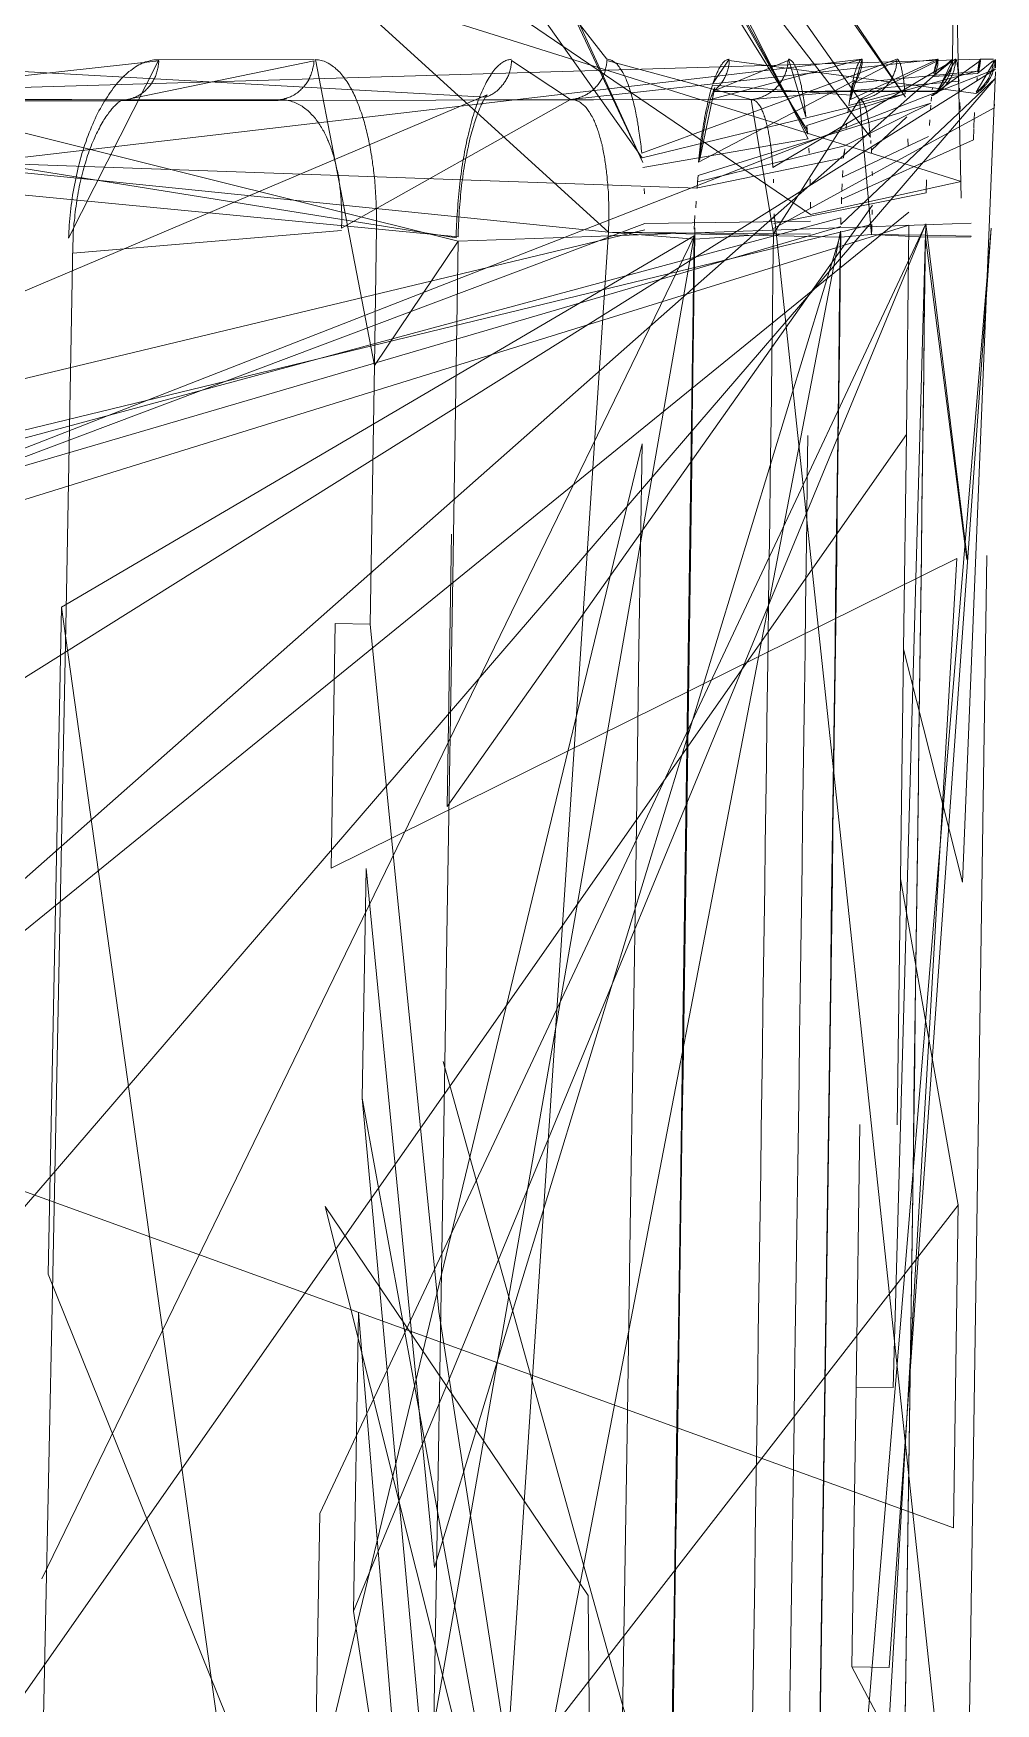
# Model space of a CAD drawing. Header units: millimetres. Extents: x 521 to 148073, y -17811 to 32040.
# Drawn here: x 66197.24 to 66204.56, y 20240.22 to 20252.92 of the extents above; entities that cross this region are included whole.
import ezdxf

# ---------------------------------------------------------------- set-up
doc = ezdxf.new("R2010")
doc.units = ezdxf.units.MM
doc.layers.add('Datové rozvody', color=6, linetype='Continuous')
doc.layers.add('PDF_Geometrie', color=7, linetype='Continuous', true_color=0xbdbdbd)

# ---------------------------------------------------------------- blocks, each defined once
blk = doc.blocks.new('projektor')
at = {"layer": 'PDF_Geometrie', "lineweight": 13}
for points in [[(86292.561, 15269.833), (86292.554, 15269.833), (86292.547, 15269.833), (86292.54, 15269.833), (86292.533, 15269.833), (86292.528, 15269.833), (86292.523, 15269.833), (86292.518, 15269.833), (86292.513, 15269.832), (86292.51, 15269.832), (86292.507, 15269.832), (86292.504, 15269.831), (86292.502, 15269.831), (86292.5, 15269.831), (86292.498, 15269.83), (86292.498, 15269.83)], [(86292.498, 15269.722), (86292.498, 15269.721), (86292.498, 15269.72), (86292.499, 15269.719), (86292.501, 15269.718), (86292.503, 15269.717), (86292.506, 15269.715), (86292.509, 15269.714), (86292.512, 15269.713), (86292.516, 15269.712), (86292.522, 15269.711), (86292.527, 15269.71), (86292.533, 15269.709), (86292.538, 15269.708), (86292.545, 15269.707), (86292.552, 15269.706), (86292.559, 15269.705), (86292.568, 15269.704), (86292.576, 15269.703), (86292.585, 15269.701)], [(86292.584, 15269.704), (86292.585, 15269.704), (86292.675, 15268.775), (86292.687, 15268.772), (86292.702, 15268.769), (86292.715, 15268.767), (86292.729, 15268.764), (86292.744, 15268.762), (86292.759, 15268.759), (86292.775, 15268.757), (86292.791, 15268.755), (86292.807, 15268.752), (86292.824, 15268.75), (86292.841, 15268.748)], [(86293.716, 15269.316), (86293.814, 15269.314), (86296.2, 15269.621), (86296.187, 15269.622)], [(86293.814, 15269.314), (86293.812, 15269.651), (86293.807, 15269.652), (86293.799, 15269.314), (86293.795, 15268.916)], [(86292.66, 15269.563), (86292.636, 15269.56), (86292.625, 15269.559), (86292.615, 15269.559), (86292.604, 15269.558), (86292.594, 15269.557), (86292.585, 15269.556), (86292.576, 15269.555), (86292.568, 15269.554), (86292.56, 15269.553), (86292.553, 15269.552), (86292.545, 15269.551), (86292.538, 15269.55), (86292.533, 15269.55), (86292.527, 15269.549), (86292.522, 15269.548), (86292.517, 15269.546), (86292.513, 15269.545), (86292.509, 15269.544), (86292.506, 15269.543), (86292.503, 15269.542), (86292.501, 15269.541), (86292.499, 15269.54), (86292.498, 15269.539), (86292.498, 15269.538), (86292.498, 15269.537), (86293.298, 15268.185), (86293.285, 15268.184), (86293.272, 15268.183), (86293.258, 15268.182), (86293.246, 15268.181), (86293.233, 15268.18), (86293.22, 15268.178), (86293.207, 15268.177), (86293.194, 15268.176), (86293.182, 15268.175), (86293.17, 15268.173), (86293.157, 15268.172), (86293.146, 15268.17), (86293.134, 15268.169), (86293.122, 15268.167), (86293.111, 15268.165), (86293.099, 15268.164), (86293.088, 15268.162), (86293.076, 15268.16), (86293.065, 15268.158), (86293.054, 15268.156), (86293.043, 15268.154), (86293.033, 15268.152), (86293.023, 15268.15), (86293.012, 15268.148), (86293.002, 15268.145), (86292.993, 15268.143), (86292.982, 15268.14), (86292.973, 15268.138), (86292.963, 15268.136), (86292.954, 15268.133), (86292.945, 15268.131), (86292.936, 15268.128), (86292.927, 15268.125), (86292.919, 15268.122), (86292.911, 15268.12), (86292.902, 15268.117), (86292.894, 15268.114), (86292.886, 15268.111), (86292.879, 15268.107), (86292.872, 15268.104), (86292.864, 15268.101), (86292.858, 15268.098), (86292.851, 15268.094), (86292.845, 15268.091), (86292.839, 15268.086), (86292.833, 15268.082), (86292.829, 15268.079), (86292.824, 15268.075), (86292.819, 15268.071), (86292.815, 15268.067), (86292.812, 15268.063), (86292.808, 15268.059), (86292.805, 15268.055), (86292.803, 15268.05), (86292.8, 15268.046), (86292.798, 15268.042), (86292.798, 15268.038), (86292.797, 15268.033), (86292.796, 15268.029)], [(86292.796, 15266.689), (86292.797, 15266.048), (86292.796, 15267.723), (86292.498, 15268.847), (86292.796, 15268.759), (86292.498, 15269.408)], [(86292.498, 15269.408), (86292.498, 15269.407), (86292.498, 15269.405), (86292.499, 15269.404), (86292.501, 15269.403), (86292.503, 15269.401), (86292.506, 15269.4), (86292.509, 15269.398), (86292.513, 15269.397), (86292.517, 15269.395), (86292.522, 15269.394), (86292.527, 15269.393), (86292.533, 15269.391), (86292.538, 15269.39), (86292.545, 15269.388), (86292.553, 15269.387), (86292.56, 15269.385), (86292.568, 15269.383), (86292.577, 15269.381), (86292.585, 15269.38), (86292.595, 15269.378), (86292.604, 15269.377)], [(86292.603, 15269.381), (86292.603, 15269.381), (86292.603, 15269.381), (86292.604, 15269.381), (86292.605, 15269.381), (86292.606, 15269.381), (86292.607, 15269.38)], [(86292.727, 15269.405), (86292.732, 15269.398), (86292.737, 15267.743), (86292.737, 15269.391)], [(86293.359, 15267.632), (86293.405, 15267.628), (86293.138, 15268.716), (86292.822, 15269.354)], [(86293.814, 15268.687), (86293.795, 15268.916), (86292.796, 15268.827), (86293.789, 15268.19), (86292.796, 15268.024), (86292.819, 15257.525), (86293.778, 15266.969)], [(86292.69, 15267.738), (86292.704, 15267.734), (86292.718, 15267.729), (86292.732, 15267.725), (86292.747, 15267.721), (86292.763, 15267.717), (86292.778, 15267.713), (86292.795, 15267.709), (86292.811, 15267.705), (86292.829, 15267.701), (86292.845, 15267.698), (86292.864, 15267.694), (86292.881, 15267.69), (86292.899, 15267.687), (86292.919, 15267.683), (86292.937, 15267.68), (86292.957, 15267.676), (86292.977, 15267.672), (86292.997, 15267.669), (86293.017, 15267.666), (86293.038, 15267.662), (86293.059, 15267.659), (86293.08, 15267.656), (86293.102, 15267.653), (86293.124, 15267.651), (86293.146, 15267.648), (86293.168, 15267.645), (86293.19, 15267.642), (86293.213, 15267.64), (86293.237, 15267.637), (86293.26, 15267.635), (86292.654, 15268.789), (86292.655, 15268.789), (86292.655, 15268.789), (86292.657, 15268.788), (86292.658, 15268.788), (86292.659, 15268.788), (86292.661, 15268.787), (86292.663, 15268.786), (86292.665, 15268.786), (86292.668, 15268.785), (86292.671, 15268.784), (86292.674, 15268.783), (86292.677, 15268.783), (86292.681, 15268.782), (86292.685, 15268.781), (86292.689, 15268.78), (86292.694, 15268.778), (86292.698, 15268.777), (86292.703, 15268.776), (86292.709, 15268.775), (86292.715, 15268.774), (86292.72, 15268.772), (86292.727, 15268.771), (86292.733, 15268.77), (86292.741, 15268.769), (86292.748, 15268.767), (86292.756, 15268.766), (86292.763, 15268.764)], [(86292.925, 15268.43), (86292.895, 15268.427), (86292.881, 15268.425), (86292.866, 15268.423), (86292.852, 15268.421), (86292.838, 15268.419), (86292.824, 15268.418), (86292.81, 15268.416), (86292.797, 15268.414), (86292.783, 15268.411), (86292.77, 15268.409), (86292.757, 15268.407), (86292.744, 15268.405), (86292.732, 15268.403), (86292.719, 15268.4), (86292.707, 15268.398), (86292.695, 15268.396), (86292.683, 15268.393), (86292.671, 15268.39), (86292.66, 15268.388), (86292.65, 15268.385), (86292.639, 15268.381), (86292.628, 15268.379), (86292.618, 15268.376), (86292.609, 15268.373), (86292.598, 15268.37), (86292.589, 15268.367), (86292.581, 15268.364), (86292.572, 15268.361), (86292.564, 15268.357), (86292.556, 15268.354), (86292.549, 15268.351), (86292.542, 15268.347), (86292.536, 15268.344), (86292.529, 15268.34), (86292.524, 15268.337), (86292.519, 15268.333), (86292.515, 15268.329), (86292.511, 15268.325), (86292.507, 15268.321), (86292.504, 15268.317), (86292.502, 15268.313), (86292.5, 15268.309), (86292.498, 15268.306), (86292.498, 15268.302)], [(86293.792, 15268.464), (86293.789, 15268.19), (86293.829, 15267.608), (86293.778, 15266.969)], [(86315.548, 15268.359), (86316.688, 15268.339), (86317.603, 15268.321), (86300.185, 15265.147), (86305.638, 15265.648)], [(86292.498, 15267.863), (86292.498, 15267.859), (86292.499, 15267.855), (86292.5, 15267.849), (86292.502, 15267.845), (86292.504, 15267.84), (86292.507, 15267.836), (86292.51, 15267.831), (86292.513, 15267.827), (86292.518, 15267.822), (86292.523, 15267.818), (86292.528, 15267.813), (86292.533, 15267.809), (86292.54, 15267.804), (86292.547, 15267.8), (86292.554, 15267.795), (86292.562, 15267.79), (86292.569, 15267.786), (86292.578, 15267.781), (86292.588, 15267.777), (86292.597, 15267.772), (86292.607, 15267.768), (86292.618, 15267.764), (86292.629, 15267.759), (86292.641, 15267.755), (86292.652, 15267.751), (86292.664, 15267.747), (86292.677, 15267.742)], [(86292.707, 15267.756), (86292.708, 15267.755), (86292.709, 15267.755), (86292.711, 15267.754), (86292.712, 15267.753), (86292.714, 15267.753), (86292.716, 15267.751), (86292.719, 15267.75), (86292.722, 15267.749), (86292.725, 15267.747), (86292.73, 15267.746), (86292.734, 15267.744), (86292.738, 15267.743), (86292.743, 15267.741), (86292.749, 15267.739), (86292.755, 15267.737), (86292.761, 15267.735), (86292.768, 15267.731), (86292.775, 15267.729), (86292.782, 15267.727), (86292.791, 15267.725), (86292.799, 15267.722), (86292.808, 15267.72), (86292.818, 15267.717), (86292.828, 15267.714), (86292.838, 15267.712), (86292.85, 15267.709), (86292.861, 15267.706), (86292.873, 15267.703), (86292.887, 15267.7), (86292.9, 15267.697), (86292.915, 15267.694), (86292.929, 15267.691), (86292.945, 15267.688), (86292.96, 15267.685), (86292.977, 15267.682), (86292.994, 15267.679), (86293.011, 15267.676), (86293.028, 15267.672), (86293.047, 15267.669), (86293.065, 15267.667), (86293.084, 15267.664), (86293.103, 15267.661), (86293.122, 15267.658), (86293.142, 15267.656), (86293.162, 15267.653), (86293.183, 15267.65), (86293.204, 15267.648), (86293.225, 15267.645), (86293.246, 15267.643)], [(86294.764, 15265.237), (86293.746, 15265.253), (86293.723, 15265.253), (86293.701, 15265.253), (86293.678, 15265.253), (86293.656, 15265.252), (86293.634, 15265.252), (86293.614, 15265.252), (86293.592, 15265.251), (86293.571, 15265.25), (86293.551, 15265.249), (86293.53, 15265.248), (86293.51, 15265.247), (86293.49, 15265.246), (86293.471, 15265.245), (86293.451, 15265.243), (86293.431, 15265.242), (86293.412, 15265.24), (86293.394, 15265.239), (86293.376, 15265.237), (86293.357, 15265.235), (86293.338, 15265.233), (86293.32, 15265.231), (86293.303, 15265.229), (86293.285, 15265.226), (86293.268, 15265.224), (86293.251, 15265.222), (86293.233, 15265.219), (86293.216, 15265.217), (86293.2, 15265.214), (86293.183, 15265.211), (86293.166, 15265.209), (86293.15, 15265.206), (86293.134, 15265.203), (86293.118, 15265.199), (86293.103, 15265.195), (86293.087, 15265.192), (86293.071, 15265.189), (86293.056, 15265.185), (86293.04, 15265.182), (86293.025, 15265.178), (86293.01, 15265.174), (86292.996, 15265.171), (86292.981, 15265.167), (86292.966, 15265.163), (86292.951, 15265.158), (86292.937, 15265.154), (86292.923, 15265.15), (86292.909, 15265.146), (86292.894, 15265.141), (86292.88, 15265.135), (86292.867, 15265.13), (86292.854, 15265.126), (86292.839, 15265.121), (86292.826, 15265.115), (86292.813, 15265.11), (86292.8, 15265.105), (86292.787, 15265.099), (86292.774, 15265.094), (86292.762, 15265.088), (86292.749, 15265.082), (86292.737, 15265.075), (86292.724, 15265.069), (86292.712, 15265.062), (86292.701, 15265.056), (86292.689, 15265.049), (86292.677, 15265.042), (86292.666, 15265.035), (86292.655, 15265.028), (86292.645, 15265.019), (86292.634, 15265.012), (86292.624, 15265.004), (86292.614, 15264.996), (86292.603, 15264.988), (86292.594, 15264.98), (86292.585, 15264.971), (86292.577, 15264.961), (86292.568, 15264.952), (86292.56, 15264.943), (86292.553, 15264.934), (86292.546, 15264.925), (86292.539, 15264.915), (86292.533, 15264.906), (86292.528, 15264.895), (86292.522, 15264.885), (86292.517, 15264.875), (86292.513, 15264.864), (86292.51, 15264.854), (86292.507, 15264.843), (86292.504, 15264.832), (86292.502, 15264.822), (86292.501, 15264.811), (86292.5, 15264.801)], [(86292.501, 15263.642), (86292.501, 15263.63), (86292.502, 15263.618), (86292.503, 15263.605), (86292.505, 15263.593), (86292.507, 15263.581), (86292.511, 15263.569), (86292.514, 15263.557), (86292.518, 15263.543), (86292.524, 15263.531), (86292.528, 15263.519), (86292.534, 15263.507), (86292.54, 15263.495), (86292.547, 15263.482), (86292.554, 15263.47), (86292.563, 15263.458), (86292.571, 15263.446), (86292.58, 15263.434), (86292.589, 15263.421), (86292.599, 15263.409), (86292.61, 15263.397), (86292.621, 15263.386), (86292.633, 15263.374), (86292.645, 15263.361), (86292.658, 15263.35), (86292.671, 15263.339), (86292.684, 15263.327), (86292.698, 15263.316), (86292.712, 15263.304), (86292.728, 15263.293), (86292.743, 15263.282), (86292.759, 15263.271), (86292.775, 15263.261), (86292.792, 15263.249), (86292.808, 15263.239), (86292.826, 15263.229), (86292.843, 15263.219), (86292.862, 15263.209), (86292.88, 15263.199), (86292.899, 15263.189), (86292.919, 15263.179), (86292.938, 15263.17), (86292.958, 15263.161), (86292.978, 15263.153), (86292.999, 15263.144), (86293.02, 15263.136), (86293.041, 15263.126), (86293.063, 15263.118), (86293.084, 15263.11), (86293.106, 15263.103), (86293.128, 15263.095), (86293.15, 15263.088), (86293.173, 15263.081), (86293.195, 15263.073), (86293.218, 15263.067), (86293.242, 15263.06), (86293.264, 15263.054), (86293.288, 15263.048), (86293.312, 15263.043), (86293.335, 15263.037), (86293.359, 15263.032), (86293.383, 15263.027), (86293.407, 15263.022), (86293.43, 15263.018), (86293.455, 15263.012), (86293.479, 15263.008), (86293.504, 15263.004), (86293.528, 15263.001), (86293.553, 15262.997), (86293.577, 15262.994), (86293.602, 15262.991), (86293.627, 15262.988), (86293.651, 15262.986), (86293.676, 15262.983), (86293.701, 15262.981), (86293.725, 15262.979), (86293.749, 15262.978), (86293.773, 15262.976), (86293.798, 15262.975), (86293.821, 15262.974)]]:
    blk.add_lwpolyline(points, close=True, dxfattribs=at)
for points in [[(86292.498, 15268.847), (86292.506, 15268.847), (86292.515, 15268.847), (86292.524, 15268.846), (86292.533, 15268.845), (86292.541, 15268.844), (86292.549, 15268.842), (86292.559, 15268.841), (86292.567, 15268.839), (86292.575, 15268.836), (86292.584, 15268.834), (86292.592, 15268.831), (86292.6, 15268.828), (86292.608, 15268.825), (86292.616, 15268.822), (86292.624, 15268.818), (86292.632, 15268.815), (86292.64, 15268.811), (86292.647, 15268.806), (86292.655, 15268.802), (86292.662, 15268.797), (86292.67, 15268.792), (86292.506, 15269.103), (86292.515, 15269.103), (86292.524, 15269.102), (86292.533, 15269.101), (86292.541, 15269.1), (86292.549, 15269.098), (86292.558, 15269.097), (86292.567, 15269.095), (86292.575, 15269.093), (86292.584, 15269.09), (86292.592, 15269.086), (86292.6, 15269.084), (86292.608, 15269.08), (86292.616, 15269.077), (86292.624, 15269.073), (86292.632, 15269.07), (86292.64, 15269.066), (86292.647, 15269.061), (86292.655, 15269.057), (86292.662, 15269.052), (86292.67, 15269.047), (86292.676, 15269.042), (86292.683, 15269.037), (86292.69, 15269.032), (86292.696, 15269.025), (86292.703, 15269.019), (86292.709, 15269.013), (86292.716, 15269.007), (86292.721, 15269.001), (86292.728, 15268.994), (86292.732, 15268.987), (86292.737, 15268.981), (86292.742, 15268.974), (86292.747, 15268.966), (86292.752, 15268.958), (86292.757, 15268.951), (86292.761, 15268.943), (86292.765, 15268.936), (86292.769, 15268.928), (86292.772, 15268.92), (86292.776, 15268.911), (86292.779, 15268.903), (86292.781, 15268.895), (86292.784, 15268.887), (86292.787, 15268.879), (86292.789, 15268.87), (86292.791, 15268.862), (86292.793, 15268.853), (86292.793, 15268.844), (86292.795, 15268.836), (86292.796, 15268.827), (86292.506, 15269.408), (86292.515, 15269.407), (86292.524, 15269.407), (86292.532, 15269.406), (86292.541, 15269.405), (86292.549, 15269.403), (86292.558, 15269.401), (86292.567, 15269.399), (86292.575, 15269.397), (86292.584, 15269.395), (86292.592, 15269.392), (86292.6, 15269.389), (86292.608, 15269.386), (86292.616, 15269.382), (86292.506, 15269.514), (86292.515, 15269.514), (86292.524, 15269.513), (86292.532, 15269.512), (86292.541, 15269.511), (86292.549, 15269.509), (86292.558, 15269.508), (86292.567, 15269.506), (86292.575, 15269.503), (86292.584, 15269.5), (86292.592, 15269.497), (86292.6, 15269.494), (86292.608, 15269.491), (86292.616, 15269.488), (86292.624, 15269.484), (86292.632, 15269.481), (86292.64, 15269.477), (86292.647, 15269.472), (86292.655, 15269.468), (86292.662, 15269.463), (86292.67, 15269.458), (86292.676, 15269.453), (86292.683, 15269.448), (86292.69, 15269.441), (86292.696, 15269.436), (86292.703, 15269.43), (86292.709, 15269.424), (86292.716, 15269.418), (86292.721, 15269.411), (86292.506, 15269.515), (86292.515, 15269.514), (86292.524, 15269.514), (86292.532, 15269.512), (86292.541, 15269.511), (86292.549, 15269.51), (86292.558, 15269.508), (86292.567, 15269.506), (86292.575, 15269.504), (86292.584, 15269.501), (86292.592, 15269.498), (86292.6, 15269.495), (86292.608, 15269.492), (86292.616, 15269.489), (86292.624, 15269.485), (86292.632, 15269.481), (86292.64, 15269.477), (86292.647, 15269.473), (86292.655, 15269.468), (86292.662, 15269.464), (86292.67, 15269.459), (86292.676, 15269.454), (86292.683, 15269.448), (86292.69, 15269.442), (86292.696, 15269.436), (86292.703, 15269.43), (86292.709, 15269.424), (86292.716, 15269.418), (86292.721, 15269.412), (86292.727, 15269.405), (86292.506, 15269.537), (86292.515, 15269.536), (86292.524, 15269.536), (86292.532, 15269.535), (86292.541, 15269.534), (86292.549, 15269.532), (86292.558, 15269.53), (86292.567, 15269.528), (86292.575, 15269.526), (86292.584, 15269.524), (86292.592, 15269.521), (86292.6, 15269.518), (86292.608, 15269.515), (86292.616, 15269.512), (86292.624, 15269.508), (86292.632, 15269.504), (86292.64, 15269.499), (86292.647, 15269.495), (86292.655, 15269.491), (86292.662, 15269.486), (86292.67, 15269.481), (86292.676, 15269.476), (86292.683, 15269.471), (86292.69, 15269.465), (86292.696, 15269.459), (86292.703, 15269.454), (86292.709, 15269.448), (86292.716, 15269.44), (86292.721, 15269.434), (86292.727, 15269.428), (86292.732, 15269.421), (86292.737, 15269.414), (86292.742, 15269.407), (86292.747, 15269.4), (86292.752, 15269.393), (86292.757, 15269.385), (86292.761, 15269.377), (86292.765, 15269.369), (86292.769, 15269.361), (86292.769, 15269.36), (86292.506, 15269.722), (86292.515, 15269.721), (86292.524, 15269.72), (86292.532, 15269.719), (86292.541, 15269.718), (86292.549, 15269.717), (86292.558, 15269.715), (86292.567, 15269.713), (86292.575, 15269.711), (86292.584, 15269.708), (86292.592, 15269.706), (86292.6, 15269.703), (86292.506, 15269.817), (86292.515, 15269.817), (86292.524, 15269.816), (86292.532, 15269.815), (86292.541, 15269.814), (86292.549, 15269.812), (86292.558, 15269.811), (86292.567, 15269.809), (86292.575, 15269.807), (86292.584, 15269.804), (86292.592, 15269.801), (86292.6, 15269.799), (86292.608, 15269.794), (86292.616, 15269.791), (86292.624, 15269.788), (86292.632, 15269.784), (86292.64, 15269.78), (86292.647, 15269.775), (86292.655, 15269.771), (86292.662, 15269.766), (86292.67, 15269.761), (86292.676, 15269.756), (86292.683, 15269.751), (86292.69, 15269.746), (86292.696, 15269.74), (86292.703, 15269.733), (86292.709, 15269.727), (86292.716, 15269.721), (86292.721, 15269.714), (86292.727, 15269.708), (86292.732, 15269.701), (86292.737, 15269.694), (86292.742, 15269.689), (86292.507, 15269.829), (86292.515, 15269.828), (86292.524, 15269.828), (86292.533, 15269.827), (86292.541, 15269.825), (86292.55, 15269.824), (86292.559, 15269.822), (86292.567, 15269.82), (86292.575, 15269.818), (86292.584, 15269.816), (86292.592, 15269.813), (86292.6, 15269.81), (86292.609, 15269.807), (86292.616, 15269.804), (86292.624, 15269.8), (86292.632, 15269.795), (86292.64, 15269.791), (86292.648, 15269.787), (86292.655, 15269.783), (86292.662, 15269.778), (86292.67, 15269.773), (86292.676, 15269.768), (86292.684, 15269.763), (86292.69, 15269.757), (86292.697, 15269.751), (86292.703, 15269.746), (86292.71, 15269.74), (86292.716, 15269.732), (86292.721, 15269.726), (86292.728, 15269.719), (86292.732, 15269.713), (86292.738, 15269.706), (86292.743, 15269.699), (86292.748, 15269.692), (86292.751, 15269.688), (86292.507, 15267.863), (86292.515, 15267.863), (86292.524, 15267.862), (86292.533, 15267.861), (86292.541, 15267.86), (86292.55, 15267.858), (86292.559, 15267.857), (86292.567, 15267.855), (86292.575, 15267.852), (86292.584, 15267.849), (86292.592, 15267.846), (86292.6, 15267.844), (86292.609, 15267.841), (86292.616, 15267.837), (86292.624, 15267.834), (86292.632, 15267.83), (86292.641, 15267.826), (86292.648, 15267.822), (86292.655, 15267.817), (86292.662, 15267.813), (86292.67, 15267.808), (86292.676, 15267.803), (86292.684, 15267.798), (86292.69, 15267.791), (86292.697, 15267.786), (86292.703, 15267.78), (86292.71, 15267.774), (86292.716, 15267.768), (86292.721, 15267.762), (86292.728, 15267.755), (86292.507, 15268.298), (86292.515, 15268.297), (86292.524, 15268.296), (86292.533, 15268.295), (86292.541, 15268.294), (86292.55, 15268.293), (86292.559, 15268.291), (86292.567, 15268.289), (86292.575, 15268.287), (86292.584, 15268.285), (86292.592, 15268.282), (86292.6, 15268.279), (86292.609, 15268.276), (86292.616, 15268.273), (86292.624, 15268.269), (86292.632, 15268.265), (86292.64, 15268.26), (86292.647, 15268.256), (86292.655, 15268.252), (86292.662, 15268.247), (86292.67, 15268.242), (86292.676, 15268.237), (86292.683, 15268.232), (86292.69, 15268.227), (86292.696, 15268.221), (86292.703, 15268.215), (86292.71, 15268.209), (86292.716, 15268.202), (86292.721, 15268.196), (86292.728, 15268.189), (86292.732, 15268.183), (86292.738, 15268.176), (86292.743, 15268.169), (86292.747, 15268.162), (86292.752, 15268.155), (86292.757, 15268.148), (86292.761, 15268.139), (86292.765, 15268.132), (86292.769, 15268.124), (86292.772, 15268.116), (86292.776, 15268.108), (86292.779, 15268.1), (86292.781, 15268.092), (86292.784, 15268.083), (86292.787, 15268.075), (86292.789, 15268.067), (86292.791, 15268.058), (86292.793, 15268.05), (86292.794, 15268.042), (86292.795, 15268.033), (86292.796, 15268.024), (86292.507, 15266.957), (86292.516, 15266.956), (86292.524, 15266.956), (86292.533, 15266.955), (86292.542, 15266.954), (86292.55, 15266.952), (86292.559, 15266.95), (86292.568, 15266.948), (86292.576, 15266.946), (86292.585, 15266.944), (86292.593, 15266.941), (86292.6, 15266.939), (86292.609, 15266.936), (86292.617, 15266.932), (86292.624, 15266.929), (86292.633, 15266.925), (86292.641, 15266.921), (86292.648, 15266.917), (86292.655, 15266.913), (86292.663, 15266.907), (86292.67, 15266.902), (86292.677, 15266.897), (86292.684, 15266.892), (86292.69, 15266.887), (86292.697, 15266.882), (86292.703, 15266.876), (86292.71, 15266.87), (86292.716, 15266.864), (86292.721, 15266.858), (86292.728, 15266.851), (86292.733, 15266.844), (86292.738, 15266.837), (86292.743, 15266.831), (86292.748, 15266.824), (86292.752, 15266.817), (86292.758, 15266.809), (86292.762, 15266.802), (86292.766, 15266.795), (86292.769, 15266.786), (86292.772, 15266.779), (86292.776, 15266.771), (86292.779, 15266.763), (86292.782, 15266.755), (86292.785, 15266.747), (86292.788, 15266.739), (86292.789, 15266.73), (86292.791, 15266.722), (86292.793, 15266.714), (86292.794, 15266.705), (86292.795, 15266.697), (86292.796, 15266.689), (86292.507, 15266.252), (86292.516, 15266.252), (86292.525, 15266.251), (86292.533, 15266.25), (86292.542, 15266.249), (86292.551, 15266.247), (86292.559, 15266.246), (86292.568, 15266.244), (86292.576, 15266.242), (86292.585, 15266.24), (86292.593, 15266.237), (86292.601, 15266.234), (86292.61, 15266.231), (86292.617, 15266.228), (86292.625, 15266.224), (86292.633, 15266.221), (86292.641, 15266.217), (86292.648, 15266.213), (86292.655, 15266.209), (86292.663, 15266.204), (86292.671, 15266.198), (86292.677, 15266.194), (86292.684, 15266.189), (86292.69, 15266.183), (86292.697, 15266.178), (86292.704, 15266.172), (86292.71, 15266.166), (86292.716, 15266.161), (86292.721, 15266.154), (86292.728, 15266.148), (86292.733, 15266.142), (86292.738, 15266.134), (86292.743, 15266.127), (86292.748, 15266.121), (86292.753, 15266.114), (86292.758, 15266.107), (86292.762, 15266.099), (86292.766, 15266.092), (86292.769, 15266.085), (86292.773, 15266.076), (86292.777, 15266.068), (86292.779, 15266.061), (86292.511, 15261.25)], [(86292.799, 15261.015), (86292.51, 15263.641), (86292.519, 15263.641), (86292.528, 15263.64), (86292.537, 15263.639), (86292.547, 15263.638), (86292.556, 15263.636), (86292.564, 15263.635), (86292.573, 15263.633), (86292.583, 15263.63), (86292.591, 15263.628), (86292.6, 15263.625), (86292.609, 15263.622), (86292.617, 15263.619), (86292.625, 15263.616), (86292.634, 15263.612), (86292.642, 15263.608), (86292.65, 15263.603), (86292.658, 15263.599), (86292.665, 15263.594), (86292.673, 15263.59), (86292.681, 15263.585), (86292.688, 15263.58), (86292.695, 15263.574), (86292.702, 15263.569), (86292.708, 15263.563), (86292.715, 15263.557), (86292.72, 15263.551), (86292.728, 15263.544), (86292.733, 15263.538), (86292.738, 15263.531), (86292.744, 15263.525), (86292.749, 15263.518), (86292.754, 15263.511), (86292.759, 15263.504), (86292.763, 15263.497), (86292.768, 15263.489), (86292.772, 15263.481), (86292.775, 15263.473), (86292.778, 15263.466), (86292.781, 15263.458), (86292.785, 15263.45), (86292.788, 15263.443), (86292.79, 15263.435), (86292.792, 15263.426), (86292.794, 15263.418), (86292.796, 15263.409), (86292.797, 15263.401), (86292.798, 15263.393), (86292.509, 15264.79), (86292.518, 15264.789), (86292.528, 15264.789), (86292.537, 15264.788), (86292.546, 15264.786), (86292.555, 15264.784), (86292.563, 15264.782), (86292.572, 15264.78), (86292.582, 15264.778), (86292.59, 15264.775), (86292.599, 15264.772), (86292.608, 15264.769), (86292.616, 15264.766), (86292.624, 15264.762), (86292.633, 15264.759), (86292.641, 15264.755), (86292.65, 15264.751), (86292.657, 15264.746), (86292.664, 15264.742), (86292.672, 15264.737), (86292.68, 15264.732), (86292.687, 15264.725), (86292.694, 15264.72), (86292.702, 15264.714), (86292.708, 15264.708), (86292.714, 15264.702), (86292.72, 15264.696), (86292.727, 15264.69), (86292.732, 15264.683), (86292.738, 15264.676), (86292.743, 15264.67), (86292.749, 15264.662), (86292.754, 15264.654), (86292.758, 15264.647), (86292.763, 15264.64), (86292.768, 15264.632), (86292.771, 15264.624), (86292.775, 15264.617), (86292.778, 15264.609), (86292.781, 15264.6), (86292.784, 15264.592), (86292.787, 15264.584), (86292.789, 15264.575), (86292.792, 15264.567), (86292.793, 15264.559), (86292.795, 15264.551), (86292.796, 15264.541), (86292.798, 15264.533)], [(86292.498, 15269.817), (86292.498, 15269.722), (86292.798, 15259.515), (86293.871, 15259.131), (86298.531, 15254.713), (86292.5, 15259.759)], [(86293.846, 15259.101), (86299.337, 15259.038), (86292.572, 15269.833), (86296.763, 15259.097), (86299.605, 15259.062), (86302.377, 15259.028), (86305.082, 15258.993), (86307.719, 15258.959), (86310.288, 15258.924), (86312.789, 15258.89), (86315.222, 15258.855), (86318.096, 15258.812)], [(86298.562, 15269.129), (86296.862, 15269.152), (86298.588, 15269.589), (86292.59, 15269.833)], [(86293.671, 15268.689), (86293.721, 15268.688), (86292.638, 15269.832), (86302.225, 15261.582), (86301.32, 15261.836)], [(86292.829, 15269.825), (86292.857, 15269.824), (86293.75, 15268.191)], [(86293.677, 15268.193), (86293.641, 15268.194), (86305.752, 15269.487), (86304.393, 15268.77), (86304.397, 15269.047), (86293.747, 15269.8), (86306.596, 15268.738), (86306.6, 15269.014), (86308.144, 15269.452)], [(86296.17, 15269.769), (86315.156, 15269.486)], [(86292.589, 15269.703), (86292.592, 15269.703)], [(86292.6, 15269.703), (86292.603, 15269.701), (86292.626, 15269.377)], [(86292.634, 15269.698), (86292.645, 15269.697)], [(86292.636, 15269.696), (86292.66, 15269.694)], [(86292.645, 15269.697), (86292.656, 15269.696)], [(86292.893, 15269.678), (86292.947, 15269.676)], [(86292.927, 15269.676), (86293.005, 15269.672)], [(86293.009, 15269.673), (86293.095, 15269.669), (86293.533, 15268.695)], [(86296.677, 15265.206), (86294.764, 15265.237), (86293.843, 15265.856), (86293.71, 15269.653)], [(86280.643, 15269.213), (86282.985, 15269.202), (86277.281, 15269.223), (86293.525, 15269.579)], [(86287.203, 15261.768), (86289.097, 15261.769), (86293.647, 15268.465), (86293.403, 15269.579), (86290.949, 15261.77)], [(86289.855, 15269.546), (86292.498, 15269.515), (86301.776, 15259.008)], [(86292.741, 15269.567), (86292.712, 15269.566)], [(86292.87, 15269.572), (86292.819, 15269.57)], [(86315.415, 15268.596), (86311.418, 15268.662), (86296.192, 15269.546), (86298.483, 15264.916)], [(86300.97, 15269.556), (86303.364, 15269.523), (86298.005, 15254.717)], [(86300.383, 15269.104), (86298.562, 15269.129), (86300.976, 15269.556), (86314.79, 15258.836)], [(86292.622, 15269.378), (86292.626, 15269.377)], [(86292.711, 15269.366), (86292.725, 15269.364)], [(86310.528, 15269.414), (86312.927, 15269.375), (86299.915, 15265.745)], [(86292.779, 15269.359), (86292.807, 15269.357)], [(86292.838, 15269.354), (86292.871, 15269.352)], [(86292.946, 15269.346), (86292.987, 15269.344)], [(86293.322, 15268.703), (86293.37, 15268.7), (86293.069, 15269.338)], [(86293.389, 15269.323), (86293.487, 15269.32), (86293.713, 15268.192)], [(86305.369, 15264.796), (86303.259, 15264.833), (86293.716, 15269.316), (86303.982, 15265.081), (86315.917, 15266.882), (86317.874, 15267.215), (86317.922, 15267.219)], [(86304.393, 15268.77), (86302.323, 15268.801), (86302.326, 15269.076), (86293.789, 15269.314)], [(86315.6, 15267.86), (86313.081, 15267.902), (86300.986, 15264.873), (86303.866, 15266.818), (86314.211, 15266.913), (86312.566, 15266.942), (86310.982, 15266.97), (86309.464, 15266.996), (86308.007, 15267.02), (86306.586, 15267.044), (86305.21, 15267.066), (86303.871, 15267.088), (86302.519, 15267.109), (86301.148, 15267.13), (86299.766, 15267.152), (86298.341, 15267.173), (86296.864, 15267.194), (86295.344, 15267.217), (86305.369, 15264.796), (86306.057, 15265.043), (86316.663, 15269.311)], [(86296.552, 15262.921), (86301.488, 15262.823), (86317.535, 15269.293), (86319.546, 15269.245), (86321.575, 15269.188), (86323.621, 15269.122), (86325.683, 15269.047), (86327.762, 15268.961), (86329.858, 15268.868), (86331.971, 15268.764), (86334.098, 15268.65), (86336.242, 15268.527), (86338.402, 15268.394), (86340.578, 15268.25), (86342.768, 15268.098), (86344.974, 15267.934), (86347.195, 15267.761), (86349.43, 15267.578), (86351.679, 15267.384), (86353.947, 15267.18), (86356.23, 15266.965), (86358.531, 15266.74), (86360.852, 15266.504), (86363.195, 15266.256)], [(86298.483, 15264.916), (86296.673, 15264.946), (86296.677, 15265.206), (86301.763, 15265.714), (86315.6, 15267.86), (86315.558, 15269.332)], [(86293.053, 15268.443), (86293.02, 15268.439), (86281.759, 15261.432), (86292.779, 15269.166), (86281.252, 15261.388), (86276.661, 15261.04), (86280.804, 15261.35), (86293.263, 15267.222), (86280.343, 15261.313), (86293.053, 15268.443), (86279.949, 15261.281), (86274.526, 15259.587)], [(86292.753, 15269.164), (86292.728, 15269.162), (86292.716, 15269.16), (86292.703, 15269.159), (86292.691, 15269.158), (86292.68, 15269.156), (86292.668, 15269.155), (86292.657, 15269.154), (86292.646, 15269.152), (86292.635, 15269.15), (86292.625, 15269.149), (86292.615, 15269.146), (86292.605, 15269.145), (86292.596, 15269.143), (86292.587, 15269.141), (86292.578, 15269.14), (86292.57, 15269.138), (86292.562, 15269.136), (86292.554, 15269.134), (86292.547, 15269.132), (86292.541, 15269.13), (86292.534, 15269.129), (86292.528, 15269.127), (86292.524, 15269.125), (86292.518, 15269.123), (86292.514, 15269.12), (86292.51, 15269.118), (86292.507, 15269.116), (86292.504, 15269.114), (86292.502, 15269.112), (86292.5, 15269.11), (86292.498, 15269.108), (86292.498, 15269.106), (86292.498, 15269.103), (86293.193, 15267.215), (86293.176, 15267.214), (86293.159, 15267.212), (86293.142, 15267.21), (86293.125, 15267.208), (86293.108, 15267.206), (86293.093, 15267.204), (86293.077, 15267.201), (86293.06, 15267.199), (86293.045, 15267.197), (86293.029, 15267.194), (86293.013, 15267.192), (86292.998, 15267.19), (86292.983, 15267.187), (86292.968, 15267.185), (86292.953, 15267.182), (86292.939, 15267.18), (86292.924, 15267.177), (86292.91, 15267.174), (86292.895, 15267.172), (86292.881, 15267.169), (86292.867, 15267.166), (86292.854, 15267.163), (86292.84, 15267.16), (86292.827, 15267.157), (86292.813, 15267.153), (86292.8, 15267.15), (86292.787, 15267.147), (86292.774, 15267.142), (86292.762, 15267.139), (86292.749, 15267.135), (86292.737, 15267.132), (86292.725, 15267.128), (86292.713, 15267.124), (86292.702, 15267.12), (86292.69, 15267.116), (86292.678, 15267.112), (86292.667, 15267.108), (86292.656, 15267.103), (86292.646, 15267.099), (86292.635, 15267.095), (86292.625, 15267.09), (86292.615, 15267.084), (86292.606, 15267.08), (86292.597, 15267.075), (86292.588, 15267.07), (86292.58, 15267.065), (86292.571, 15267.059), (86292.563, 15267.054), (86292.555, 15267.049), (86292.548, 15267.043), (86292.542, 15267.038), (86292.535, 15267.032), (86292.529, 15267.025), (86292.524, 15267.019), (86292.519, 15267.013), (86292.515, 15267.007), (86292.511, 15267.001), (86292.507, 15266.995), (86292.505, 15266.989), (86292.502, 15266.983), (86292.501, 15266.977), (86292.499, 15266.971), (86292.498, 15266.963), (86292.498, 15266.957), (86285.899, 15261.799)], [(86283.586, 15261.591), (86293.075, 15268.907), (86293.064, 15268.906), (86293.053, 15268.905), (86293.042, 15268.904), (86293.032, 15268.903), (86293.021, 15268.901), (86293.011, 15268.9), (86293.001, 15268.899), (86292.99, 15268.898), (86292.981, 15268.897), (86292.971, 15268.895), (86292.961, 15268.894), (86292.952, 15268.892), (86292.943, 15268.891), (86292.934, 15268.889), (86292.925, 15268.888), (86292.917, 15268.886), (86292.909, 15268.884), (86292.9, 15268.883), (86292.893, 15268.881), (86292.885, 15268.879), (86292.878, 15268.877), (86292.87, 15268.875), (86292.864, 15268.874), (86292.857, 15268.872), (86292.85, 15268.87), (86292.845, 15268.867), (86292.838, 15268.865), (86292.833, 15268.863), (86292.829, 15268.861), (86292.824, 15268.858), (86292.819, 15268.856), (86292.815, 15268.853), (86292.811, 15268.85), (86292.807, 15268.848), (86292.805, 15268.845), (86292.803, 15268.843), (86292.8, 15268.84), (86292.798, 15268.838), (86292.798, 15268.835), (86292.797, 15268.832), (86292.796, 15268.83), (86292.796, 15268.827), (86282.389, 15261.486)], [(86293.02, 15268.439), (86292.988, 15268.436), (86292.753, 15269.164), (86293.228, 15267.219), (86285.533, 15261.766), (86284.853, 15261.705)], [(86293.194, 15268.916), (86293.17, 15268.915), (86292.923, 15269.176)], [(86293.138, 15269.186), (86293.086, 15269.184)], [(86296.931, 15256.277), (86304.142, 15256.252), (86293.629, 15269.192)], [(86295.274, 15269.173), (86293.725, 15269.192), (86298.217, 15254.715)], [(86296.862, 15269.152), (86295.274, 15269.173), (86309.93, 15258.903)], [(86293.121, 15268.911), (86293.098, 15268.909)], [(86293.17, 15268.915), (86293.145, 15268.912)], [(86293.357, 15268.922), (86293.329, 15268.921)], [(86296.011, 15265.808), (86298.027, 15265.776), (86293.577, 15268.922)], [(86293.647, 15268.92), (86293.612, 15268.921)], [(86293.756, 15268.917), (86293.72, 15268.918), (86297.161, 15254.736)], [(86293.795, 15268.916), (86293.756, 15268.917)], [(86293.863, 15263.006), (86296.445, 15262.958), (86299.03, 15262.907), (86301.61, 15262.855), (86304.185, 15262.801), (86306.753, 15262.747), (86309.314, 15262.691), (86311.871, 15262.634), (86314.421, 15262.576), (86316.95, 15262.517), (86317.005, 15268.966), (86317.834, 15268.949), (86318.677, 15268.93), (86319.536, 15268.908), (86320.419, 15268.885), (86321.326, 15268.86), (86322.256, 15268.831), (86323.22, 15268.801), (86324.217, 15268.767), (86325.246, 15268.73), (86326.315, 15268.69)], [(86293.868, 15257.127), (86292.498, 15268.845), (86292.498, 15268.842), (86292.5, 15268.839), (86292.502, 15268.837), (86292.503, 15268.834), (86292.507, 15268.831), (86292.509, 15268.829), (86292.513, 15268.826), (86292.517, 15268.823), (86292.522, 15268.821), (86292.528, 15268.818), (86292.533, 15268.815), (86292.539, 15268.813), (86292.546, 15268.81), (86292.553, 15268.807), (86292.56, 15268.804), (86292.568, 15268.802), (86292.577, 15268.799), (86292.586, 15268.796), (86292.595, 15268.793), (86292.605, 15268.79), (86292.616, 15268.787), (86292.627, 15268.785), (86292.638, 15268.782), (86292.65, 15268.78), (86292.662, 15268.777)], [(86302.323, 15268.801), (86300.379, 15268.828)], [(86292.859, 15268.745), (86292.894, 15268.741)], [(86292.971, 15268.731), (86293.011, 15268.727)], [(86293.16, 15268.717), (86293.203, 15268.713)], [(86293.183, 15268.712), (86293.228, 15268.709), (86293.452, 15267.619)], [(86293.419, 15268.698), (86293.468, 15268.696)], [(86293.518, 15268.694), (86293.568, 15268.692)], [(86297.3, 15254.732), (86297.438, 15254.728), (86293.671, 15268.689)], [(86295.705, 15261.962), (86293.747, 15262.003), (86307.802, 15262.689), (86295.705, 15261.962), (86293.735, 15268.689)], [(86307.726, 15265.61), (86309.95, 15265.57), (86293.771, 15268.686)], [(86300.185, 15265.147), (86298.487, 15265.175), (86303.658, 15265.682), (86293.786, 15268.688)], [(86278.457, 15261.167), (86278.798, 15261.192), (86293.087, 15268.446), (86293.299, 15267.224)], [(86293.192, 15268.453), (86293.156, 15268.451)], [(86293.426, 15268.462), (86293.385, 15268.461)], [(86293.601, 15268.465), (86293.556, 15268.465)], [(86298.217, 15254.715), (86298.427, 15254.713), (86293.712, 15267.239), (86293.695, 15268.465)], [(86293.413, 15268.191), (86293.384, 15268.19)], [(86293.405, 15267.628), (86293.452, 15267.625), (86292.868, 15251.12)], [(86293.548, 15267.618), (86293.597, 15267.616)], [(86293.654, 15267.607), (86293.705, 15267.605)], [(86293.705, 15267.605), (86293.755, 15267.604)], [(86293.746, 15267.609), (86293.796, 15267.608), (86303.743, 15262.776)], [(86310.088, 15264.967), (86308.748, 15264.992), (86293.804, 15267.603), (86296.552, 15262.921), (86309.413, 15264.72), (86314.911, 15265.475)], [(86293.494, 15267.235), (86293.453, 15267.234)], [(86297.442, 15250.92), (86297.674, 15250.917), (86293.759, 15267.239)], [(86316.548, 15265.458), (86293.778, 15266.969), (86285.909, 15258.315)], [(86292.826, 15261.77), (86293.843, 15265.856), (86296.33, 15265.817), (86298.831, 15265.776), (86301.33, 15265.736), (86303.827, 15265.693), (86306.323, 15265.649)], [(86293.778, 15266.969), (86293.761, 15266.97), (86293.742, 15266.97), (86293.725, 15266.971), (86293.707, 15266.971), (86293.69, 15266.971), (86293.672, 15266.972), (86293.655, 15266.972), (86293.638, 15266.972), (86293.622, 15266.972), (86293.605, 15266.972), (86293.589, 15266.971), (86293.573, 15266.971), (86293.557, 15266.971), (86293.541, 15266.97), (86293.525, 15266.97), (86293.51, 15266.969), (86293.495, 15266.968), (86293.48, 15266.968), (86293.465, 15266.966), (86293.45, 15266.965), (86293.436, 15266.964), (86293.421, 15266.963), (86293.407, 15266.962), (86293.393, 15266.96), (86293.379, 15266.959), (86293.365, 15266.958), (86293.352, 15266.956), (86293.338, 15266.955), (86293.325, 15266.954), (86293.312, 15266.952), (86293.298, 15266.95), (86293.286, 15266.949), (86293.273, 15266.947), (86293.26, 15266.945), (86293.248, 15266.943), (86293.236, 15266.941), (86293.223, 15266.939), (86293.211, 15266.937), (86293.199, 15266.935), (86293.187, 15266.933), (86293.176, 15266.93), (86293.164, 15266.928), (86293.152, 15266.926), (86293.141, 15266.923), (86293.129, 15266.921), (86293.119, 15266.918), (86293.108, 15266.915), (86293.097, 15266.913), (86293.086, 15266.91), (86293.075, 15266.906), (86293.065, 15266.903), (86293.054, 15266.9), (86293.044, 15266.897), (86293.034, 15266.894), (86293.024, 15266.89), (86293.014, 15266.887), (86293.004, 15266.883), (86292.994, 15266.88), (86292.985, 15266.876), (86292.976, 15266.872), (86292.967, 15266.869), (86292.957, 15266.865), (86292.948, 15266.861), (86292.94, 15266.857), (86292.931, 15266.852), (86292.922, 15266.847), (86292.915, 15266.842), (86292.906, 15266.838), (86292.899, 15266.833), (86292.89, 15266.828), (86292.884, 15266.824), (86292.876, 15266.819), (86292.869, 15266.814), (86292.862, 15266.808), (86292.856, 15266.803), (86292.85, 15266.798), (86292.843, 15266.792), (86292.838, 15266.785), (86292.833, 15266.779), (86292.828, 15266.773), (86292.823, 15266.767), (86292.819, 15266.761), (86292.814, 15266.755), (86292.811, 15266.749), (86292.807, 15266.742), (86292.805, 15266.736), (86292.803, 15266.729), (86292.8, 15266.722), (86292.798, 15266.715), (86292.798, 15266.709), (86292.797, 15266.702), (86292.797, 15266.696), (86292.796, 15266.689), (86293.747, 15264.994), (86293.729, 15264.994), (86293.711, 15264.995), (86293.695, 15264.995), (86293.678, 15264.995), (86293.661, 15264.995), (86293.645, 15264.995), (86293.629, 15264.995), (86293.613, 15264.994), (86293.596, 15264.994), (86293.581, 15264.993), (86293.565, 15264.992), (86293.55, 15264.991), (86293.535, 15264.99), (86293.52, 15264.989), (86293.505, 15264.988), (86293.49, 15264.987), (86293.476, 15264.985), (86293.461, 15264.984), (86293.447, 15264.982), (86293.433, 15264.98), (86293.42, 15264.979), (86293.406, 15264.977), (86293.392, 15264.975), (86293.379, 15264.973), (86293.365, 15264.97), (86293.353, 15264.968), (86293.339, 15264.966), (86293.327, 15264.963), (86293.314, 15264.96), (86293.302, 15264.957), (86293.289, 15264.954), (86293.277, 15264.951), (86293.264, 15264.948), (86293.252, 15264.945), (86293.24, 15264.942), (86293.228, 15264.939), (86293.216, 15264.936), (86293.205, 15264.932), (86293.193, 15264.929), (86293.181, 15264.925), (86293.171, 15264.921), (86293.159, 15264.918), (86293.148, 15264.914), (86293.137, 15264.91), (86293.126, 15264.905), (86293.115, 15264.9), (86293.104, 15264.896), (86293.094, 15264.891), (86293.083, 15264.887), (86293.073, 15264.882), (86293.062, 15264.877), (86293.052, 15264.872), (86293.042, 15264.867), (86293.031, 15264.862), (86293.022, 15264.856), (86293.012, 15264.851), (86293.002, 15264.845), (86292.993, 15264.838), (86292.982, 15264.832), (86292.973, 15264.826), (86292.964, 15264.82), (86292.955, 15264.813), (86292.946, 15264.807), (86292.937, 15264.8), (86292.928, 15264.793), (86292.92, 15264.786), (86292.911, 15264.777), (86292.904, 15264.77), (86292.895, 15264.762), (86292.888, 15264.754), (86292.88, 15264.746), (86292.873, 15264.738), (86292.866, 15264.729), (86292.859, 15264.72), (86292.853, 15264.711), (86292.846, 15264.702), (86292.84, 15264.692), (86292.835, 15264.683), (86292.829, 15264.673), (86292.824, 15264.662), (86292.82, 15264.652), (86292.816, 15264.642), (86292.812, 15264.632), (86292.809, 15264.621), (86292.806, 15264.611), (86292.803, 15264.599), (86292.801, 15264.589), (86292.799, 15264.578), (86292.798, 15264.567), (86292.798, 15264.556), (86292.797, 15264.544), (86292.798, 15263.393)], [(86292.498, 15266.252), (86292.499, 15266.245), (86292.5, 15266.238), (86292.501, 15266.231), (86292.502, 15266.224), (86292.505, 15266.217), (86292.507, 15266.209), (86292.511, 15266.202), (86292.515, 15266.194), (86292.519, 15266.187), (86292.524, 15266.179), (86292.53, 15266.172), (86292.536, 15266.165), (86292.542, 15266.158), (86292.549, 15266.151), (86292.556, 15266.143), (86292.564, 15266.135), (86292.572, 15266.128), (86292.581, 15266.121), (86292.591, 15266.114), (86292.601, 15266.107), (86292.611, 15266.1), (86292.622, 15266.093), (86292.633, 15266.086), (86292.645, 15266.078), (86292.657, 15266.071), (86292.67, 15266.064), (86292.683, 15266.058), (86292.696, 15266.051), (86292.711, 15266.044), (86292.725, 15266.038), (86292.74, 15266.031), (86292.755, 15266.025), (86292.771, 15266.017), (86292.788, 15266.011), (86292.803, 15266.005), (86292.821, 15265.999), (86292.838, 15265.993), (86292.856, 15265.987), (86292.873, 15265.981), (86292.892, 15265.975), (86292.911, 15265.97), (86292.93, 15265.963), (86292.95, 15265.958), (86292.97, 15265.952), (86292.99, 15265.947), (86293.01, 15265.942), (86293.031, 15265.937), (86293.052, 15265.932), (86293.073, 15265.927), (86293.094, 15265.922), (86293.116, 15265.918), (86293.138, 15265.913), (86293.161, 15265.909), (86293.184, 15265.904), (86293.207, 15265.9), (86293.229, 15265.896), (86293.252, 15265.892), (86293.276, 15265.888), (86293.299, 15265.885), (86293.324, 15265.881), (86293.348, 15265.878), (86293.371, 15265.875), (86293.395, 15265.872), (86293.42, 15265.869), (86293.445, 15265.866), (86293.469, 15265.864), (86293.494, 15265.861), (86293.519, 15265.859), (86293.544, 15265.857), (86293.569, 15265.855), (86293.594, 15265.853), (86293.62, 15265.851), (86293.645, 15265.85), (86293.671, 15265.848), (86293.695, 15265.846), (86293.721, 15265.845), (86293.745, 15265.844), (86293.77, 15265.843), (86293.795, 15265.842), (86293.82, 15265.842), (86292.8, 15259.488)], [(86296.923, 15256.259), (86292.761, 15266.071), (86292.762, 15266.071), (86292.763, 15266.07), (86292.763, 15266.069), (86292.765, 15266.068), (86292.767, 15266.067), (86292.769, 15266.065), (86292.772, 15266.063), (86292.774, 15266.061), (86292.777, 15266.059), (86292.781, 15266.057), (86292.786, 15266.054), (86292.79, 15266.052), (86292.795, 15266.049), (86292.801, 15266.045), (86292.807, 15266.042), (86292.813, 15266.039), (86292.821, 15266.035), (86292.829, 15266.032), (86292.836, 15266.028), (86292.845, 15266.024), (86292.854, 15266.019), (86292.864, 15266.015), (86292.873, 15266.011), (86292.885, 15266.007), (86292.896, 15266.002), (86292.908, 15265.998), (86292.92, 15265.994), (86292.932, 15265.989), (86292.946, 15265.985), (86292.96, 15265.98), (86292.974, 15265.976), (86292.988, 15265.972), (86293.004, 15265.967), (86293.019, 15265.962), (86293.035, 15265.957), (86293.052, 15265.953), (86293.069, 15265.948), (86293.086, 15265.944), (86293.104, 15265.94), (86293.122, 15265.936), (86293.141, 15265.932), (86293.16, 15265.928), (86293.179, 15265.924), (86293.199, 15265.92), (86293.219, 15265.916), (86293.239, 15265.912), (86293.259, 15265.909), (86293.28, 15265.904), (86293.302, 15265.901), (86293.323, 15265.897), (86293.344, 15265.894), (86293.367, 15265.891), (86293.389, 15265.888), (86293.411, 15265.885), (86293.434, 15265.882), (86293.456, 15265.88), (86293.479, 15265.877), (86293.503, 15265.875), (86293.526, 15265.873), (86293.549, 15265.871), (86293.573, 15265.869), (86293.596, 15265.867), (86293.62, 15265.865), (86293.644, 15265.863), (86293.668, 15265.862), (86293.691, 15265.861), (86293.716, 15265.859), (86293.74, 15265.858), (86293.763, 15265.857), (86293.787, 15265.857), (86293.812, 15265.856), (86292.986, 15257.273)], [(86303.982, 15265.081), (86301.772, 15265.119), (86307.726, 15265.61)], [(86293.932, 15263.005), (86293.764, 15264.993)], [(86292.5, 15264.79), (86292.501, 15263.642)], [(86292.758, 15257.359), (86292.798, 15263.374), (86292.799, 15263.373), (86292.799, 15263.372), (86292.8, 15263.371), (86292.801, 15263.368), (86292.802, 15263.366), (86292.803, 15263.363), (86292.804, 15263.361), (86292.807, 15263.358), (86292.808, 15263.354), (86292.812, 15263.351), (86292.814, 15263.347), (86292.818, 15263.343), (86292.821, 15263.338), (86292.825, 15263.334), (86292.829, 15263.329), (86292.834, 15263.324), (86292.839, 15263.319), (86292.845, 15263.313), (86292.851, 15263.307), (86292.858, 15263.301), (86292.864, 15263.295), (86292.872, 15263.289), (86292.88, 15263.283), (86292.888, 15263.276), (86292.896, 15263.27), (86292.906, 15263.264), (86292.915, 15263.257), (86292.925, 15263.249), (86292.935, 15263.243), (86292.946, 15263.236), (86292.957, 15263.229), (86292.969, 15263.222), (86292.981, 15263.215), (86292.993, 15263.208), (86293.007, 15263.202), (86293.02, 15263.195), (86293.034, 15263.187), (86293.048, 15263.18), (86293.063, 15263.173), (86293.077, 15263.167), (86293.093, 15263.16), (86293.108, 15263.154), (86293.124, 15263.147), (86293.141, 15263.141), (86293.158, 15263.133), (86293.176, 15263.127), (86293.192, 15263.121), (86293.21, 15263.115), (86293.228, 15263.109), (86293.246, 15263.103), (86293.265, 15263.098), (86293.283, 15263.092), (86293.303, 15263.087), (86293.322, 15263.082), (86293.341, 15263.077), (86293.361, 15263.071), (86293.381, 15263.066), (86293.4, 15263.062), (86293.42, 15263.057), (86293.442, 15263.053), (86293.461, 15263.049), (86293.482, 15263.045), (86293.503, 15263.042), (86293.524, 15263.038), (86293.544, 15263.035), (86293.565, 15263.032), (86293.586, 15263.029), (86293.608, 15263.026), (86293.629, 15263.023), (86293.65, 15263.021), (86293.672, 15263.019), (86293.692, 15263.017), (86293.714, 15263.014), (86293.735, 15263.012), (86293.756, 15263.011), (86293.777, 15263.009), (86293.799, 15263.008), (86293.82, 15263.007), (86293.842, 15263.007), (86293.863, 15263.006)], [(86292.802, 15259.481), (86292.798, 15259.515), (86292.798, 15263.393)]]:
    blk.add_lwpolyline(points, dxfattribs=at)
for centre, radius, start, end in [((86225.616, 9894.728), 5375.019, 89.043018, 89.273284), ((86233.157, 10412.74), 4856.953, 89.029895, 89.284422), ((86232.561, 10460.19), 4808.885, 89.0112, 89.270697), ((86232.218, 10440.241), 4828.84, 89.011208, 89.269446), ((86222.775, 9853.24), 5415.69, 89.017849, 89.232885), ((86227.612, 10186.831), 5081.79, 89.036313, 89.253852), ((86226.433, 10290.382), 4977.682, 88.97101, 89.22459), ((86220.966, 9960.498), 5307.605, 88.975955, 89.213685)]:
    blk.add_arc(centre, radius, start, end, dxfattribs=at)

msp = doc.modelspace()

# ---------------------------------------------------------------- block references
at = {"layer": 'Datové rozvody', "xscale": 1.027900945623324, "yscale": 1.027900945623324, "zscale": 1.027900945623324, "rotation": 270.0000000000001}
msp.add_blockref('projektor', (50508.686, 108952.866), dxfattribs=at)

doc.saveas('drawing.dxf')
